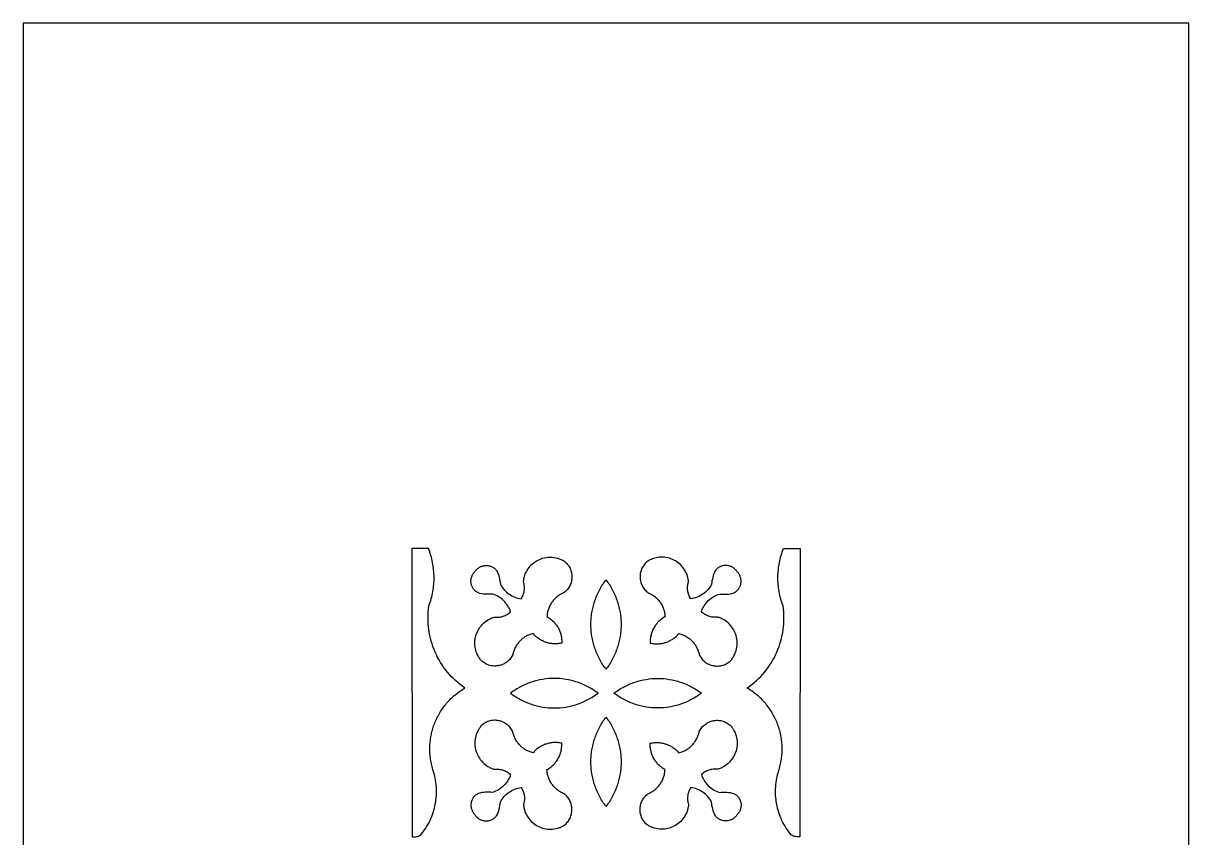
# Model space of a CAD drawing. Extents: x -149 to 151, y -466 to 434.
# Drawn here: x -149.5 to 150.5, y 224.9 to 434.4 of the extents above; entities that cross this region are included whole.
import ezdxf

# ---------------------------------------------------------------- set-up
doc = ezdxf.new("R2010")
doc.units = 0
doc.header["$MEASUREMENT"] = 0
doc.layers.add('LAYER_1', color=18, linetype='CONTINUOUS')

msp = doc.modelspace()

# ---------------------------------------------------------------- linework, layer by layer
at = {"layer": 'LAYER_1'}
for points in [[(-149.47, -465.6), (150.53, -465.6), (150.53, 434.4), (-149.47, 434.4)], [(-10.84, 274.93), (-11.1, 274.88), (-11.36, 274.83), (-11.61, 274.8), (-11.87, 274.77), (-12.13, 274.75), (-12.39, 274.74), (-12.64, 274.74), (-12.9, 274.75), (-13.15, 274.76), (-13.41, 274.79), (-13.66, 274.82), (-13.91, 274.86), (-14.16, 274.92), (-14.4, 274.98), (-14.65, 275.04), (-14.89, 275.12), (-15.13, 275.2), (-15.36, 275.29), (-15.6, 275.4), (-15.82, 275.5), (-16.05, 275.62), (-16.27, 275.74), (-16.49, 275.87), (-16.7, 276.01), (-16.91, 276.16), (-17.12, 276.32), (-17.32, 276.48), (-17.51, 276.65), (-17.7, 276.82), (-17.89, 277.01), (-18.06, 277.2), (-18.23, 277.4), (-18.48, 277.33), (-18.73, 277.25), (-18.97, 277.17), (-19.2, 277.08), (-19.44, 276.98), (-19.66, 276.87), (-19.89, 276.76), (-20.1, 276.63), (-20.32, 276.5), (-20.52, 276.37), (-20.73, 276.22), (-20.92, 276.07), (-21.12, 275.92), (-21.3, 275.75), (-21.48, 275.58), (-21.65, 275.41), (-21.82, 275.22), (-21.98, 275.04), (-22.14, 274.84), (-22.29, 274.64), (-22.43, 274.44), (-22.56, 274.23), (-22.69, 274.02), (-22.81, 273.8), (-22.92, 273.57), (-23.02, 273.34), (-23.12, 273.11), (-23.21, 272.88), (-23.29, 272.64), (-23.36, 272.39), (-23.42, 272.14), (-23.48, 271.89), (-23.62, 271.62), (-23.78, 271.35), (-23.96, 271.1), (-24.14, 270.87), (-24.34, 270.64), (-24.54, 270.43), (-24.76, 270.24), (-24.99, 270.06), (-25.22, 269.89), (-25.47, 269.74), (-25.72, 269.6), (-25.98, 269.47), (-26.24, 269.37), (-26.51, 269.27), (-26.78, 269.19), (-27.06, 269.13), (-27.34, 269.08), (-27.62, 269.05), (-27.9, 269.03), (-28.19, 269.03), (-28.48, 269.04), (-28.76, 269.07), (-29.04, 269.11), (-29.33, 269.18), (-29.61, 269.26), (-29.88, 269.35), (-30.16, 269.46), (-30.42, 269.59), (-30.69, 269.74), (-30.94, 269.9), (-31.19, 270.08), (-31.43, 270.28), (-31.59, 270.46), (-31.74, 270.64), (-31.89, 270.83), (-32.02, 271.02), (-32.15, 271.21), (-32.27, 271.41), (-32.49, 271.81), (-32.68, 272.21), (-32.85, 272.63), (-32.98, 273.04), (-33.08, 273.47), (-33.16, 273.89), (-33.21, 274.32), (-33.24, 274.75), (-33.23, 275.18), (-33.2, 275.61), (-33.15, 276.03), (-33.07, 276.45), (-32.96, 276.86), (-32.83, 277.27), (-32.67, 277.67), (-32.5, 278.05), (-32.29, 278.43), (-32.07, 278.8), (-31.82, 279.15), (-31.55, 279.48), (-31.25, 279.8), (-30.94, 280.1), (-30.6, 280.39), (-30.24, 280.65), (-29.87, 280.89), (-29.67, 281), (-29.47, 281.11), (-29.26, 281.21), (-29.05, 281.31), (-28.83, 281.39), (-28.61, 281.48), (-28.39, 281.55), (-28.16, 281.62), (-27.87, 281.59), (-27.59, 281.58), (-27.3, 281.58), (-27.02, 281.61), (-26.74, 281.64), (-26.46, 281.69), (-26.19, 281.76), (-25.92, 281.84), (-25.66, 281.94), (-25.4, 282.05), (-25.15, 282.18), (-24.91, 282.32), (-24.67, 282.47), (-24.44, 282.64), (-24.22, 282.82), (-24.01, 283.02), (-24.16, 283.42), (-24.34, 283.81), (-24.53, 284.19), (-24.75, 284.55), (-24.98, 284.9), (-25.24, 285.24), (-25.52, 285.55), (-25.81, 285.86), (-26.12, 286.14), (-26.44, 286.4), (-26.79, 286.65), (-27.14, 286.87), (-27.51, 287.08), (-27.9, 287.26), (-28.29, 287.42), (-28.7, 287.56), (-29.16, 287.51), (-29.62, 287.49), (-30.08, 287.49), (-30.54, 287.51), (-31, 287.56), (-31.46, 287.64), (-31.91, 287.73), (-32.36, 287.86), (-32.56, 287.97), (-32.76, 288.09), (-32.94, 288.21), (-33.11, 288.35), (-33.27, 288.5), (-33.41, 288.65), (-33.55, 288.81), (-33.67, 288.97), (-33.78, 289.14), (-33.87, 289.32), (-33.96, 289.5), (-34.03, 289.68), (-34.1, 289.87), (-34.15, 290.06), (-34.18, 290.25), (-34.21, 290.45), (-34.23, 290.64), (-34.23, 290.84), (-34.23, 291.04), (-34.21, 291.23), (-34.18, 291.43), (-34.14, 291.62), (-34.1, 291.81), (-34.04, 292), (-33.96, 292.19), (-33.88, 292.37), (-33.79, 292.55), (-33.69, 292.72), (-33.58, 292.89), (-33.46, 293.05), (-33.33, 293.2), (-33.19, 293.35), (-33.07, 293.51), (-32.94, 293.67), (-32.81, 293.82), (-32.67, 293.96), (-32.52, 294.1), (-32.36, 294.22), (-32.2, 294.33), (-32.03, 294.44), (-31.85, 294.53), (-31.68, 294.62), (-31.49, 294.69), (-31.31, 294.76), (-31.12, 294.81), (-30.93, 294.85), (-30.73, 294.89), (-30.54, 294.91), (-30.34, 294.92), (-30.14, 294.92), (-29.95, 294.9), (-29.75, 294.88), (-29.56, 294.84), (-29.36, 294.79), (-29.17, 294.73), (-28.98, 294.66), (-28.8, 294.57), (-28.62, 294.47), (-28.44, 294.36), (-28.27, 294.23), (-28.1, 294.09), (-27.94, 293.93), (-27.79, 293.76), (-27.64, 293.58), (-27.43, 293.17), (-27.25, 292.74), (-27.09, 292.31), (-26.96, 291.87), (-26.84, 291.42), (-26.76, 290.97), (-26.69, 290.51), (-26.65, 290.05), (-26.44, 289.68), (-26.2, 289.32), (-25.95, 288.98), (-25.68, 288.65), (-25.39, 288.34), (-25.08, 288.06), (-24.76, 287.79), (-24.42, 287.54), (-24.07, 287.31), (-23.71, 287.1), (-23.33, 286.91), (-22.94, 286.74), (-22.54, 286.6), (-22.13, 286.48), (-21.72, 286.39), (-21.29, 286.31), (-21.14, 286.56), (-21.01, 286.81), (-20.89, 287.07), (-20.78, 287.33), (-20.69, 287.59), (-20.61, 287.86), (-20.55, 288.14), (-20.51, 288.42), (-20.48, 288.69), (-20.46, 288.98), (-20.47, 289.26), (-20.48, 289.54), (-20.52, 289.82), (-20.57, 290.1), (-20.63, 290.37), (-20.71, 290.65), (-20.69, 290.89), (-20.66, 291.13), (-20.62, 291.36), (-20.58, 291.59), (-20.52, 291.81), (-20.47, 292.03), (-20.33, 292.47), (-20.16, 292.89), (-19.97, 293.29), (-19.76, 293.67), (-19.52, 294.04), (-19.26, 294.39), (-18.99, 294.72), (-18.69, 295.03), (-18.37, 295.32), (-18.04, 295.59), (-17.7, 295.84), (-17.34, 296.07), (-16.96, 296.27), (-16.58, 296.46), (-16.18, 296.62), (-15.78, 296.75), (-15.36, 296.86), (-14.94, 296.95), (-14.52, 297.01), (-14.09, 297.04), (-13.65, 297.04), (-13.22, 297.02), (-12.78, 296.97), (-12.35, 296.89), (-11.91, 296.78), (-11.69, 296.72), (-11.48, 296.64), (-11.26, 296.56), (-11.05, 296.47), (-10.84, 296.37), (-10.63, 296.27), (-10.42, 296.15), (-10.21, 296.03), (-9.97, 295.83), (-9.74, 295.62), (-9.53, 295.4), (-9.34, 295.17), (-9.16, 294.93), (-9, 294.69), (-8.85, 294.44), (-8.72, 294.18), (-8.61, 293.91), (-8.51, 293.64), (-8.43, 293.37), (-8.36, 293.09), (-8.31, 292.81), (-8.27, 292.53), (-8.25, 292.24), (-8.24, 291.96), (-8.25, 291.67), (-8.28, 291.39), (-8.32, 291.11), (-8.38, 290.83), (-8.45, 290.55), (-8.54, 290.28), (-8.64, 290.01), (-8.76, 289.75), (-8.89, 289.49), (-9.05, 289.24), (-9.21, 289), (-9.39, 288.76), (-9.59, 288.54), (-9.8, 288.32), (-10.03, 288.11), (-10.27, 287.92), (-10.51, 287.81), (-10.74, 287.71), (-10.97, 287.59), (-11.19, 287.46), (-11.4, 287.33), (-11.61, 287.19), (-11.81, 287.05), (-12.01, 286.89), (-12.21, 286.74), (-12.39, 286.57), (-12.57, 286.4), (-12.74, 286.22), (-12.91, 286.04), (-13.07, 285.85), (-13.23, 285.65), (-13.37, 285.46), (-13.51, 285.25), (-13.64, 285.04), (-13.77, 284.83), (-13.89, 284.61), (-14, 284.39), (-14.1, 284.16), (-14.2, 283.93), (-14.28, 283.7), (-14.36, 283.46), (-14.43, 283.22), (-14.49, 282.98), (-14.55, 282.73), (-14.59, 282.48), (-14.63, 282.23), (-14.65, 281.97), (-14.67, 281.72), (-14.45, 281.59), (-14.22, 281.45), (-14.01, 281.3), (-13.8, 281.15), (-13.6, 280.99), (-13.4, 280.83), (-13.21, 280.66), (-13.02, 280.48), (-12.85, 280.3), (-12.68, 280.11), (-12.51, 279.91), (-12.35, 279.71), (-12.2, 279.51), (-12.06, 279.3), (-11.93, 279.09), (-11.8, 278.87), (-11.68, 278.65), (-11.56, 278.42), (-11.46, 278.19), (-11.36, 277.95), (-11.27, 277.72), (-11.19, 277.48), (-11.12, 277.23), (-11.05, 276.99), (-11, 276.74), (-10.95, 276.49), (-10.91, 276.23), (-10.88, 275.98), (-10.86, 275.72), (-10.84, 275.46), (-10.84, 275.2)], [(11.91, 274.93), (12.17, 274.88), (12.42, 274.83), (12.68, 274.8), (12.94, 274.77), (13.2, 274.75), (13.45, 274.74), (13.71, 274.74), (13.96, 274.75), (14.22, 274.76), (14.47, 274.79), (14.72, 274.82), (14.97, 274.86), (15.22, 274.92), (15.47, 274.98), (15.71, 275.04), (15.95, 275.12), (16.19, 275.2), (16.43, 275.29), (16.66, 275.4), (16.89, 275.5), (17.12, 275.62), (17.34, 275.74), (17.56, 275.87), (17.77, 276.01), (17.98, 276.16), (18.18, 276.32), (18.38, 276.48), (18.58, 276.65), (18.77, 276.82), (18.95, 277.01), (19.13, 277.2), (19.3, 277.4), (19.55, 277.33), (19.79, 277.25), (20.03, 277.17), (20.27, 277.08), (20.5, 276.98), (20.73, 276.87), (20.95, 276.76), (21.17, 276.63), (21.38, 276.5), (21.59, 276.37), (21.79, 276.22), (21.99, 276.07), (22.18, 275.92), (22.37, 275.75), (22.55, 275.58), (22.72, 275.41), (22.89, 275.22), (23.05, 275.04), (23.2, 274.84), (23.35, 274.64), (23.49, 274.44), (23.63, 274.23), (23.75, 274.02), (23.87, 273.8), (23.99, 273.57), (24.09, 273.34), (24.19, 273.11), (24.27, 272.88), (24.35, 272.64), (24.43, 272.39), (24.49, 272.14), (24.54, 271.89), (24.69, 271.62), (24.85, 271.35), (25.02, 271.1), (25.21, 270.87), (25.4, 270.64), (25.61, 270.43), (25.83, 270.24), (26.05, 270.06), (26.29, 269.89), (26.53, 269.74), (26.78, 269.6), (27.04, 269.47), (27.31, 269.37), (27.57, 269.27), (27.85, 269.19), (28.12, 269.13), (28.4, 269.08), (28.69, 269.05), (28.97, 269.03), (29.26, 269.03), (29.54, 269.04), (29.83, 269.07), (30.11, 269.11), (30.39, 269.18), (30.67, 269.26), (30.95, 269.35), (31.22, 269.46), (31.49, 269.59), (31.75, 269.74), (32.01, 269.9), (32.26, 270.08), (32.5, 270.28), (32.66, 270.46), (32.81, 270.64), (32.95, 270.83), (33.09, 271.02), (33.22, 271.21), (33.34, 271.41), (33.56, 271.81), (33.75, 272.21), (33.91, 272.63), (34.05, 273.04), (34.15, 273.47), (34.23, 273.89), (34.28, 274.32), (34.3, 274.75), (34.3, 275.18), (34.27, 275.61), (34.21, 276.03), (34.13, 276.45), (34.03, 276.86), (33.9, 277.27), (33.74, 277.67), (33.56, 278.05), (33.36, 278.43), (33.13, 278.8), (32.88, 279.15), (32.61, 279.48), (32.32, 279.8), (32.01, 280.1), (31.67, 280.39), (31.31, 280.65), (30.93, 280.89), (30.74, 281), (30.53, 281.11), (30.33, 281.21), (30.12, 281.31), (29.9, 281.39), (29.68, 281.48), (29.45, 281.55), (29.22, 281.62), (28.94, 281.59), (28.65, 281.58), (28.37, 281.58), (28.09, 281.61), (27.81, 281.64), (27.53, 281.69), (27.26, 281.76), (26.99, 281.84), (26.73, 281.94), (26.47, 282.05), (26.22, 282.18), (25.97, 282.32), (25.74, 282.47), (25.51, 282.64), (25.29, 282.82), (25.08, 283.02), (25.23, 283.42), (25.4, 283.81), (25.6, 284.19), (25.81, 284.55), (26.05, 284.9), (26.31, 285.24), (26.58, 285.55), (26.87, 285.86), (27.18, 286.14), (27.51, 286.4), (27.85, 286.65), (28.21, 286.87), (28.58, 287.08), (28.97, 287.26), (29.36, 287.42), (29.77, 287.56), (30.23, 287.51), (30.69, 287.49), (31.15, 287.49), (31.61, 287.51), (32.07, 287.56), (32.52, 287.64), (32.98, 287.73), (33.42, 287.86), (33.63, 287.97), (33.83, 288.09), (34.01, 288.21), (34.18, 288.35), (34.34, 288.5), (34.48, 288.65), (34.61, 288.81), (34.74, 288.97), (34.84, 289.14), (34.94, 289.32), (35.03, 289.5), (35.1, 289.68), (35.16, 289.87), (35.21, 290.06), (35.25, 290.25), (35.28, 290.45), (35.3, 290.64), (35.3, 290.84), (35.29, 291.04), (35.28, 291.23), (35.25, 291.43), (35.21, 291.62), (35.16, 291.81), (35.1, 292), (35.03, 292.19), (34.95, 292.37), (34.86, 292.55), (34.76, 292.72), (34.65, 292.89), (34.53, 293.05), (34.4, 293.2), (34.25, 293.35), (34.14, 293.51), (34.01, 293.67), (33.88, 293.82), (33.73, 293.96), (33.58, 294.1), (33.43, 294.22), (33.26, 294.33), (33.1, 294.44), (32.92, 294.53), (32.74, 294.62), (32.56, 294.69), (32.37, 294.76), (32.19, 294.81), (31.99, 294.85), (31.8, 294.89), (31.6, 294.91), (31.41, 294.92), (31.21, 294.92), (31.01, 294.9), (30.82, 294.88), (30.62, 294.84), (30.43, 294.79), (30.24, 294.73), (30.05, 294.66), (29.87, 294.57), (29.68, 294.47), (29.51, 294.36), (29.33, 294.23), (29.17, 294.09), (29.01, 293.93), (28.85, 293.76), (28.7, 293.58), (28.5, 293.17), (28.32, 292.74), (28.16, 292.31), (28.02, 291.87), (27.91, 291.42), (27.82, 290.97), (27.76, 290.51), (27.72, 290.05), (27.5, 289.68), (27.27, 289.32), (27.02, 288.98), (26.75, 288.65), (26.46, 288.34), (26.15, 288.06), (25.83, 287.79), (25.49, 287.54), (25.14, 287.31), (24.77, 287.1), (24.4, 286.91), (24.01, 286.74), (23.61, 286.6), (23.2, 286.48), (22.78, 286.39), (22.36, 286.31), (22.21, 286.56), (22.07, 286.81), (21.95, 287.07), (21.85, 287.33), (21.75, 287.59), (21.68, 287.86), (21.62, 288.14), (21.57, 288.42), (21.54, 288.69), (21.53, 288.98), (21.53, 289.26), (21.55, 289.54), (21.58, 289.82), (21.63, 290.1), (21.7, 290.37), (21.78, 290.65), (21.76, 290.89), (21.73, 291.13), (21.69, 291.36), (21.64, 291.59), (21.59, 291.81), (21.53, 292.03), (21.39, 292.47), (21.23, 292.89), (21.04, 293.29), (20.82, 293.67), (20.59, 294.04), (20.33, 294.39), (20.05, 294.72), (19.76, 295.03), (19.44, 295.32), (19.11, 295.59), (18.76, 295.84), (18.4, 296.07), (18.03, 296.27), (17.65, 296.46), (17.25, 296.62), (16.84, 296.75), (16.43, 296.86), (16.01, 296.95), (15.59, 297.01), (15.15, 297.04), (14.72, 297.04), (14.29, 297.02), (13.85, 296.97), (13.41, 296.89), (12.98, 296.78), (12.76, 296.72), (12.54, 296.64), (12.33, 296.56), (12.12, 296.47), (11.9, 296.37), (11.69, 296.27), (11.48, 296.15), (11.27, 296.03), (11.03, 295.83), (10.81, 295.62), (10.6, 295.4), (10.41, 295.17), (10.23, 294.93), (10.07, 294.69), (9.92, 294.44), (9.79, 294.18), (9.68, 293.91), (9.58, 293.64), (9.49, 293.37), (9.43, 293.09), (9.37, 292.81), (9.34, 292.53), (9.31, 292.24), (9.31, 291.96), (9.32, 291.67), (9.35, 291.39), (9.39, 291.11), (9.44, 290.83), (9.52, 290.55), (9.6, 290.28), (9.71, 290.01), (9.83, 289.75), (9.96, 289.49), (10.11, 289.24), (10.28, 289), (10.46, 288.76), (10.66, 288.54), (10.87, 288.32), (11.1, 288.11), (11.34, 287.92), (11.58, 287.81), (11.81, 287.71), (12.03, 287.59), (12.25, 287.46), (12.47, 287.33), (12.68, 287.19), (12.88, 287.05), (13.08, 286.89), (13.27, 286.74), (13.46, 286.57), (13.64, 286.4), (13.81, 286.22), (13.98, 286.04), (14.14, 285.85), (14.29, 285.65), (14.44, 285.46), (14.58, 285.25), (14.71, 285.04), (14.84, 284.83), (14.95, 284.61), (15.06, 284.39), (15.17, 284.16), (15.26, 283.93), (15.35, 283.7), (15.43, 283.46), (15.5, 283.22), (15.56, 282.98), (15.61, 282.73), (15.66, 282.48), (15.69, 282.23), (15.72, 281.97), (15.74, 281.72), (15.51, 281.59), (15.29, 281.45), (15.08, 281.3), (14.87, 281.15), (14.66, 280.99), (14.47, 280.83), (14.27, 280.66), (14.09, 280.48), (13.91, 280.3), (13.74, 280.11), (13.58, 279.91), (13.42, 279.71), (13.27, 279.51), (13.13, 279.3), (12.99, 279.09), (12.86, 278.87), (12.74, 278.65), (12.63, 278.42), (12.53, 278.19), (12.43, 277.95), (12.34, 277.72), (12.26, 277.48), (12.18, 277.23), (12.12, 276.99), (12.06, 276.74), (12.01, 276.49), (11.97, 276.23), (11.94, 275.98), (11.92, 275.72), (11.91, 275.46), (11.91, 275.2)], [(0.53, 268.22), (0.29, 268.54), (0.06, 268.86), (-0.16, 269.19), (-0.38, 269.52), (-0.59, 269.86), (-0.79, 270.19), (-0.98, 270.53), (-1.17, 270.88), (-1.34, 271.22), (-1.51, 271.57), (-1.68, 271.92), (-1.83, 272.28), (-1.98, 272.63), (-2.12, 272.99), (-2.25, 273.35), (-2.38, 273.72), (-2.5, 274.08), (-2.61, 274.45), (-2.71, 274.82), (-2.8, 275.19), (-2.89, 275.56), (-2.97, 275.93), (-3.04, 276.31), (-3.11, 276.68), (-3.16, 277.06), (-3.21, 277.43), (-3.26, 277.81), (-3.29, 278.19), (-3.32, 278.57), (-3.34, 278.95), (-3.35, 279.33), (-3.35, 279.71), (-3.35, 280.09), (-3.34, 280.47), (-3.32, 280.85), (-3.29, 281.22), (-3.26, 281.6), (-3.21, 281.98), (-3.16, 282.36), (-3.11, 282.73), (-3.04, 283.11), (-2.97, 283.48), (-2.89, 283.85), (-2.8, 284.23), (-2.71, 284.6), (-2.61, 284.96), (-2.5, 285.33), (-2.38, 285.7), (-2.25, 286.06), (-2.12, 286.42), (-1.98, 286.78), (-1.83, 287.14), (-1.68, 287.49), (-1.51, 287.84), (-1.34, 288.19), (-1.17, 288.54), (-0.98, 288.88), (-0.79, 289.22), (-0.59, 289.56), (-0.38, 289.89), (-0.16, 290.22), (0.06, 290.55), (0.29, 290.87), (0.53, 291.19), (0.77, 290.87), (1, 290.55), (1.23, 290.22), (1.44, 289.89), (1.65, 289.56), (1.85, 289.22), (2.05, 288.88), (2.23, 288.54), (2.41, 288.19), (2.58, 287.84), (2.74, 287.49), (2.9, 287.14), (3.05, 286.78), (3.19, 286.42), (3.32, 286.06), (3.45, 285.7), (3.56, 285.33), (3.67, 284.96), (3.78, 284.6), (3.87, 284.23), (3.96, 283.85), (4.04, 283.48), (4.11, 283.11), (4.17, 282.73), (4.23, 282.36), (4.28, 281.98), (4.32, 281.6), (4.36, 281.22), (4.38, 280.85), (4.4, 280.47), (4.41, 280.09), (4.42, 279.71), (4.41, 279.33), (4.4, 278.95), (4.38, 278.57), (4.36, 278.19), (4.32, 277.81), (4.28, 277.43), (4.23, 277.06), (4.17, 276.68), (4.11, 276.31), (4.04, 275.93), (3.96, 275.56), (3.87, 275.19), (3.78, 274.82), (3.67, 274.45), (3.56, 274.08), (3.45, 273.72), (3.32, 273.35), (3.19, 272.99), (3.05, 272.63), (2.9, 272.28), (2.74, 271.92), (2.58, 271.57), (2.41, 271.22), (2.23, 270.88), (2.05, 270.53), (1.85, 270.19), (1.65, 269.86), (1.44, 269.52), (1.23, 269.19), (1, 268.86), (0.77, 268.54)], [(-1.52, 262.04), (-1.83, 262.27), (-2.15, 262.5), (-2.47, 262.72), (-2.8, 262.93), (-3.12, 263.13), (-3.45, 263.33), (-3.79, 263.52), (-4.12, 263.7), (-4.46, 263.88), (-4.81, 264.04), (-5.15, 264.2), (-5.5, 264.35), (-5.85, 264.5), (-6.2, 264.63), (-6.55, 264.76), (-6.91, 264.89), (-7.27, 265), (-7.63, 265.11), (-7.99, 265.21), (-8.35, 265.3), (-8.72, 265.39), (-9.08, 265.46), (-9.82, 265.6), (-10.55, 265.7), (-11.29, 265.78), (-12.04, 265.82), (-12.78, 265.84), (-13.52, 265.82), (-14.27, 265.78), (-15.01, 265.7), (-15.75, 265.6), (-16.48, 265.47), (-16.84, 265.39), (-17.21, 265.3), (-17.57, 265.21), (-17.93, 265.11), (-18.29, 265), (-18.65, 264.89), (-19.01, 264.77), (-19.36, 264.64), (-19.71, 264.5), (-20.06, 264.35), (-20.41, 264.2), (-20.75, 264.04), (-21.1, 263.88), (-21.44, 263.7), (-21.77, 263.52), (-22.11, 263.33), (-22.44, 263.13), (-22.77, 262.93), (-23.09, 262.72), (-23.41, 262.5), (-23.73, 262.27), (-24.04, 262.04), (-23.73, 261.81), (-23.41, 261.58), (-23.09, 261.36), (-22.77, 261.15), (-22.44, 260.95), (-22.11, 260.75), (-21.77, 260.56), (-21.44, 260.38), (-21.1, 260.21), (-20.75, 260.04), (-20.41, 259.88), (-20.06, 259.73), (-19.71, 259.58), (-19.36, 259.45), (-19.01, 259.32), (-18.65, 259.2), (-18.29, 259.08), (-17.93, 258.97), (-17.57, 258.87), (-17.21, 258.78), (-16.84, 258.69), (-16.48, 258.62), (-15.75, 258.48), (-15.01, 258.38), (-14.27, 258.31), (-13.52, 258.26), (-12.78, 258.25), (-12.04, 258.26), (-11.29, 258.31), (-10.55, 258.38), (-9.82, 258.48), (-9.08, 258.62), (-8.72, 258.7), (-8.35, 258.78), (-7.99, 258.87), (-7.63, 258.97), (-7.27, 259.08), (-6.91, 259.2), (-6.55, 259.32), (-6.2, 259.45), (-5.85, 259.58), (-5.5, 259.73), (-5.15, 259.88), (-4.81, 260.04), (-4.46, 260.21), (-4.12, 260.38), (-3.79, 260.56), (-3.45, 260.75), (-3.12, 260.95), (-2.8, 261.15), (-2.47, 261.36), (-2.15, 261.58), (-1.83, 261.81)], [(2.59, 262.04), (2.9, 262.27), (3.22, 262.5), (3.54, 262.72), (3.86, 262.93), (4.19, 263.13), (4.52, 263.33), (4.85, 263.52), (5.19, 263.7), (5.53, 263.88), (5.87, 264.04), (6.22, 264.2), (6.57, 264.35), (6.92, 264.5), (7.27, 264.63), (7.62, 264.76), (7.98, 264.89), (8.34, 265), (8.69, 265.11), (9.06, 265.21), (9.42, 265.3), (9.78, 265.39), (10.15, 265.46), (10.88, 265.6), (11.62, 265.7), (12.36, 265.78), (13.1, 265.82), (13.85, 265.84), (14.59, 265.82), (15.33, 265.78), (16.07, 265.7), (16.81, 265.6), (17.55, 265.47), (17.91, 265.39), (18.28, 265.3), (18.64, 265.21), (19, 265.11), (19.36, 265), (19.72, 264.89), (20.07, 264.77), (20.43, 264.64), (20.78, 264.5), (21.13, 264.35), (21.48, 264.2), (21.82, 264.04), (22.16, 263.88), (22.5, 263.7), (22.84, 263.52), (23.17, 263.33), (23.5, 263.13), (23.83, 262.93), (24.16, 262.72), (24.48, 262.5), (24.8, 262.27), (25.11, 262.04), (24.8, 261.81), (24.48, 261.58), (24.16, 261.36), (23.83, 261.15), (23.5, 260.95), (23.17, 260.75), (22.84, 260.56), (22.5, 260.38), (22.16, 260.21), (21.82, 260.04), (21.48, 259.88), (21.13, 259.73), (20.78, 259.58), (20.43, 259.45), (20.07, 259.32), (19.72, 259.2), (19.36, 259.08), (19, 258.97), (18.64, 258.87), (18.28, 258.78), (17.91, 258.69), (17.55, 258.62), (16.81, 258.48), (16.07, 258.38), (15.33, 258.31), (14.59, 258.26), (13.85, 258.25), (13.1, 258.26), (12.36, 258.31), (11.62, 258.38), (10.88, 258.48), (10.15, 258.62), (9.78, 258.7), (9.42, 258.78), (9.06, 258.87), (8.69, 258.97), (8.34, 259.08), (7.98, 259.2), (7.62, 259.32), (7.27, 259.45), (6.92, 259.58), (6.57, 259.73), (6.22, 259.88), (5.87, 260.04), (5.53, 260.21), (5.19, 260.38), (4.85, 260.56), (4.52, 260.75), (4.19, 260.95), (3.86, 261.15), (3.54, 261.36), (3.22, 261.58), (2.9, 261.81)], [(-10.84, 249.15), (-11.1, 249.2), (-11.36, 249.25), (-11.61, 249.29), (-11.87, 249.31), (-12.13, 249.33), (-12.39, 249.34), (-12.64, 249.34), (-12.9, 249.34), (-13.15, 249.32), (-13.41, 249.29), (-13.66, 249.26), (-13.91, 249.22), (-14.16, 249.17), (-14.4, 249.11), (-14.65, 249.04), (-14.89, 248.96), (-15.13, 248.88), (-15.36, 248.79), (-15.6, 248.69), (-15.82, 248.58), (-16.05, 248.46), (-16.27, 248.34), (-16.49, 248.21), (-16.7, 248.07), (-16.91, 247.92), (-17.12, 247.77), (-17.32, 247.61), (-17.51, 247.44), (-17.7, 247.26), (-17.89, 247.08), (-18.06, 246.88), (-18.23, 246.69), (-18.48, 246.75), (-18.73, 246.83), (-18.97, 246.91), (-19.2, 247), (-19.44, 247.1), (-19.66, 247.21), (-19.89, 247.33), (-20.1, 247.45), (-20.32, 247.58), (-20.52, 247.72), (-20.73, 247.86), (-20.92, 248.01), (-21.12, 248.17), (-21.3, 248.33), (-21.48, 248.5), (-21.65, 248.68), (-21.82, 248.86), (-21.98, 249.05), (-22.14, 249.24), (-22.29, 249.44), (-22.43, 249.64), (-22.56, 249.85), (-22.69, 250.07), (-22.81, 250.29), (-22.92, 250.51), (-23.02, 250.74), (-23.12, 250.97), (-23.21, 251.21), (-23.29, 251.45), (-23.36, 251.69), (-23.42, 251.94), (-23.48, 252.19), (-23.62, 252.47), (-23.78, 252.73), (-23.96, 252.98), (-24.14, 253.22), (-24.34, 253.44), (-24.54, 253.65), (-24.76, 253.84), (-24.99, 254.02), (-25.22, 254.19), (-25.47, 254.35), (-25.72, 254.48), (-25.98, 254.61), (-26.24, 254.72), (-26.51, 254.81), (-26.78, 254.89), (-27.06, 254.95), (-27.34, 255), (-27.62, 255.04), (-27.9, 255.06), (-28.19, 255.06), (-28.48, 255.04), (-28.76, 255.01), (-29.04, 254.97), (-29.33, 254.91), (-29.61, 254.83), (-29.88, 254.73), (-30.16, 254.62), (-30.42, 254.49), (-30.69, 254.35), (-30.94, 254.18), (-31.19, 254), (-31.43, 253.8), (-31.59, 253.62), (-31.74, 253.44), (-31.89, 253.25), (-32.02, 253.06), (-32.15, 252.87), (-32.27, 252.67), (-32.49, 252.28), (-32.68, 251.87), (-32.85, 251.46), (-32.98, 251.04), (-33.08, 250.61), (-33.16, 250.19), (-33.21, 249.76), (-33.24, 249.33), (-33.23, 248.9), (-33.2, 248.47), (-33.15, 248.05), (-33.07, 247.63), (-32.96, 247.22), (-32.83, 246.81), (-32.67, 246.42), (-32.5, 246.03), (-32.29, 245.65), (-32.07, 245.29), (-31.82, 244.94), (-31.55, 244.6), (-31.25, 244.28), (-30.94, 243.98), (-30.6, 243.7), (-30.24, 243.43), (-29.87, 243.19), (-29.67, 243.08), (-29.47, 242.97), (-29.26, 242.87), (-29.05, 242.78), (-28.83, 242.69), (-28.61, 242.61), (-28.39, 242.53), (-28.16, 242.46), (-27.87, 242.49), (-27.59, 242.5), (-27.3, 242.5), (-27.02, 242.48), (-26.74, 242.44), (-26.46, 242.39), (-26.19, 242.32), (-25.92, 242.24), (-25.66, 242.14), (-25.4, 242.03), (-25.15, 241.9), (-24.91, 241.76), (-24.67, 241.61), (-24.44, 241.44), (-24.22, 241.26), (-24.01, 241.07), (-24.16, 240.66), (-24.34, 240.27), (-24.53, 239.89), (-24.75, 239.53), (-24.98, 239.18), (-25.24, 238.85), (-25.52, 238.53), (-25.81, 238.23), (-26.12, 237.94), (-26.44, 237.68), (-26.79, 237.43), (-27.14, 237.21), (-27.51, 237), (-27.9, 236.82), (-28.29, 236.66), (-28.7, 236.52), (-29.16, 236.57), (-29.62, 236.59), (-30.08, 236.59), (-30.54, 236.57), (-31, 236.52), (-31.46, 236.45), (-31.91, 236.35), (-32.36, 236.23), (-32.56, 236.12), (-32.76, 236), (-32.94, 235.87), (-33.11, 235.73), (-33.27, 235.59), (-33.41, 235.43), (-33.55, 235.28), (-33.67, 235.11), (-33.78, 234.94), (-33.87, 234.76), (-33.96, 234.58), (-34.03, 234.4), (-34.1, 234.21), (-34.15, 234.02), (-34.18, 233.83), (-34.21, 233.63), (-34.23, 233.44), (-34.23, 233.24), (-34.23, 233.05), (-34.21, 232.85), (-34.18, 232.65), (-34.14, 232.46), (-34.1, 232.27), (-34.04, 232.08), (-33.96, 231.9), (-33.88, 231.71), (-33.79, 231.54), (-33.69, 231.36), (-33.58, 231.2), (-33.46, 231.04), (-33.33, 230.88), (-33.19, 230.74), (-33.07, 230.57), (-32.94, 230.41), (-32.81, 230.26), (-32.67, 230.12), (-32.52, 229.99), (-32.36, 229.86), (-32.2, 229.75), (-32.03, 229.65), (-31.85, 229.55), (-31.68, 229.47), (-31.49, 229.39), (-31.31, 229.33), (-31.12, 229.27), (-30.93, 229.23), (-30.73, 229.2), (-30.54, 229.18), (-30.34, 229.17), (-30.14, 229.17), (-29.95, 229.18), (-29.75, 229.2), (-29.56, 229.24), (-29.36, 229.29), (-29.17, 229.35), (-28.98, 229.43), (-28.8, 229.51), (-28.62, 229.61), (-28.44, 229.73), (-28.27, 229.85), (-28.1, 230), (-27.94, 230.15), (-27.79, 230.32), (-27.64, 230.5), (-27.43, 230.92), (-27.25, 231.34), (-27.09, 231.77), (-26.96, 232.21), (-26.84, 232.66), (-26.76, 233.11), (-26.69, 233.57), (-26.65, 234.03), (-26.44, 234.41), (-26.2, 234.76), (-25.95, 235.11), (-25.68, 235.43), (-25.39, 235.74), (-25.08, 236.03), (-24.76, 236.3), (-24.42, 236.55), (-24.07, 236.78), (-23.71, 236.99), (-23.33, 237.17), (-22.94, 237.34), (-22.54, 237.48), (-22.13, 237.6), (-21.72, 237.7), (-21.29, 237.77), (-21.14, 237.52), (-21.01, 237.27), (-20.89, 237.02), (-20.78, 236.76), (-20.69, 236.49), (-20.61, 236.22), (-20.55, 235.94), (-20.51, 235.67), (-20.48, 235.39), (-20.46, 235.11), (-20.47, 234.83), (-20.48, 234.55), (-20.52, 234.26), (-20.57, 233.99), (-20.63, 233.71), (-20.71, 233.43), (-20.69, 233.19), (-20.66, 232.96), (-20.62, 232.72), (-20.58, 232.5), (-20.52, 232.27), (-20.47, 232.05), (-20.33, 231.61), (-20.16, 231.2), (-19.97, 230.8), (-19.76, 230.41), (-19.52, 230.05), (-19.26, 229.7), (-18.99, 229.37), (-18.69, 229.05), (-18.37, 228.76), (-18.04, 228.49), (-17.7, 228.24), (-17.34, 228.01), (-16.96, 227.81), (-16.58, 227.63), (-16.18, 227.47), (-15.78, 227.33), (-15.36, 227.22), (-14.94, 227.14), (-14.52, 227.08), (-14.09, 227.04), (-13.65, 227.04), (-13.22, 227.06), (-12.78, 227.11), (-12.35, 227.19), (-11.91, 227.3), (-11.69, 227.37), (-11.48, 227.44), (-11.26, 227.52), (-11.05, 227.61), (-10.84, 227.71), (-10.63, 227.81), (-10.42, 227.93), (-10.21, 228.05), (-9.97, 228.25), (-9.74, 228.46), (-9.53, 228.68), (-9.34, 228.91), (-9.16, 229.15), (-9, 229.39), (-8.85, 229.65), (-8.72, 229.91), (-8.61, 230.17), (-8.51, 230.44), (-8.43, 230.72), (-8.36, 230.99), (-8.31, 231.27), (-8.27, 231.56), (-8.25, 231.84), (-8.24, 232.12), (-8.25, 232.41), (-8.28, 232.69), (-8.32, 232.97), (-8.38, 233.25), (-8.45, 233.53), (-8.54, 233.8), (-8.64, 234.07), (-8.76, 234.33), (-8.89, 234.59), (-9.05, 234.84), (-9.21, 235.09), (-9.39, 235.32), (-9.59, 235.55), (-9.8, 235.76), (-10.03, 235.97), (-10.27, 236.17), (-10.51, 236.27), (-10.74, 236.38), (-10.97, 236.49), (-11.19, 236.62), (-11.4, 236.75), (-11.61, 236.89), (-11.81, 237.04), (-12.01, 237.19), (-12.21, 237.35), (-12.39, 237.51), (-12.57, 237.68), (-12.74, 237.86), (-12.91, 238.04), (-13.07, 238.23), (-13.23, 238.43), (-13.37, 238.63), (-13.51, 238.83), (-13.64, 239.04), (-13.77, 239.25), (-13.89, 239.47), (-14, 239.69), (-14.1, 239.92), (-14.2, 240.15), (-14.28, 240.39), (-14.36, 240.62), (-14.43, 240.86), (-14.49, 241.11), (-14.55, 241.35), (-14.59, 241.6), (-14.63, 241.85), (-14.65, 242.11), (-14.67, 242.36), (-14.45, 242.5), (-14.22, 242.63), (-14.01, 242.78), (-13.8, 242.93), (-13.6, 243.09), (-13.4, 243.25), (-13.21, 243.43), (-13.02, 243.6), (-12.85, 243.79), (-12.68, 243.97), (-12.51, 244.17), (-12.35, 244.37), (-12.2, 244.57), (-12.06, 244.78), (-11.93, 245), (-11.8, 245.21), (-11.68, 245.44), (-11.56, 245.66), (-11.46, 245.89), (-11.36, 246.13), (-11.27, 246.37), (-11.19, 246.61), (-11.12, 246.85), (-11.05, 247.1), (-11, 247.35), (-10.95, 247.6), (-10.91, 247.85), (-10.88, 248.11), (-10.86, 248.37), (-10.84, 248.62), (-10.84, 248.89)], [(0.53, 232.89), (0.29, 233.21), (0.06, 233.53), (-0.16, 233.86), (-0.38, 234.19), (-0.59, 234.52), (-0.79, 234.86), (-0.98, 235.2), (-1.17, 235.55), (-1.34, 235.89), (-1.51, 236.24), (-1.68, 236.59), (-1.83, 236.95), (-1.98, 237.3), (-2.12, 237.66), (-2.25, 238.02), (-2.38, 238.39), (-2.5, 238.75), (-2.61, 239.12), (-2.71, 239.49), (-2.8, 239.86), (-2.89, 240.23), (-2.97, 240.6), (-3.04, 240.97), (-3.11, 241.35), (-3.16, 241.73), (-3.21, 242.1), (-3.26, 242.48), (-3.29, 242.86), (-3.32, 243.24), (-3.34, 243.62), (-3.35, 244), (-3.35, 244.38), (-3.35, 244.75), (-3.34, 245.13), (-3.32, 245.51), (-3.29, 245.89), (-3.26, 246.27), (-3.21, 246.65), (-3.16, 247.02), (-3.11, 247.4), (-3.04, 247.78), (-2.97, 248.15), (-2.89, 248.52), (-2.8, 248.89), (-2.71, 249.26), (-2.61, 249.63), (-2.5, 250), (-2.38, 250.36), (-2.25, 250.73), (-2.12, 251.09), (-1.98, 251.45), (-1.83, 251.8), (-1.68, 252.16), (-1.51, 252.51), (-1.34, 252.86), (-1.17, 253.21), (-0.98, 253.55), (-0.79, 253.89), (-0.59, 254.23), (-0.38, 254.56), (-0.16, 254.89), (0.06, 255.22), (0.29, 255.54), (0.53, 255.86), (0.77, 255.54), (1, 255.22), (1.23, 254.89), (1.44, 254.56), (1.65, 254.23), (1.85, 253.89), (2.05, 253.55), (2.23, 253.21), (2.41, 252.86), (2.58, 252.51), (2.74, 252.16), (2.9, 251.8), (3.05, 251.45), (3.19, 251.09), (3.32, 250.73), (3.45, 250.36), (3.56, 250), (3.67, 249.63), (3.78, 249.26), (3.87, 248.89), (3.96, 248.52), (4.04, 248.15), (4.11, 247.78), (4.17, 247.4), (4.23, 247.02), (4.28, 246.65), (4.32, 246.27), (4.36, 245.89), (4.38, 245.51), (4.4, 245.13), (4.41, 244.75), (4.42, 244.38), (4.41, 244), (4.4, 243.62), (4.38, 243.24), (4.36, 242.86), (4.32, 242.48), (4.28, 242.1), (4.23, 241.73), (4.17, 241.35), (4.11, 240.97), (4.04, 240.6), (3.96, 240.23), (3.87, 239.86), (3.78, 239.49), (3.67, 239.12), (3.56, 238.75), (3.45, 238.39), (3.32, 238.02), (3.19, 237.66), (3.05, 237.3), (2.9, 236.95), (2.74, 236.59), (2.58, 236.24), (2.41, 235.89), (2.23, 235.55), (2.05, 235.2), (1.85, 234.86), (1.65, 234.52), (1.44, 234.19), (1.23, 233.86), (1, 233.53), (0.77, 233.21)], [(11.91, 249.15), (12.17, 249.2), (12.42, 249.25), (12.68, 249.29), (12.94, 249.31), (13.2, 249.33), (13.45, 249.34), (13.71, 249.34), (13.96, 249.34), (14.22, 249.32), (14.47, 249.29), (14.72, 249.26), (14.97, 249.22), (15.22, 249.17), (15.47, 249.11), (15.71, 249.04), (15.95, 248.96), (16.19, 248.88), (16.43, 248.79), (16.66, 248.69), (16.89, 248.58), (17.12, 248.46), (17.34, 248.34), (17.56, 248.21), (17.77, 248.07), (17.98, 247.92), (18.18, 247.77), (18.38, 247.61), (18.58, 247.44), (18.77, 247.26), (18.95, 247.08), (19.13, 246.88), (19.3, 246.69), (19.55, 246.75), (19.79, 246.83), (20.03, 246.91), (20.27, 247), (20.5, 247.1), (20.73, 247.21), (20.95, 247.33), (21.17, 247.45), (21.38, 247.58), (21.59, 247.72), (21.79, 247.86), (21.99, 248.01), (22.18, 248.17), (22.37, 248.33), (22.55, 248.5), (22.72, 248.68), (22.89, 248.86), (23.05, 249.05), (23.2, 249.24), (23.35, 249.44), (23.49, 249.64), (23.63, 249.85), (23.75, 250.07), (23.87, 250.29), (23.99, 250.51), (24.09, 250.74), (24.19, 250.97), (24.27, 251.21), (24.35, 251.45), (24.43, 251.69), (24.49, 251.94), (24.54, 252.19), (24.69, 252.47), (24.85, 252.73), (25.02, 252.98), (25.21, 253.22), (25.4, 253.44), (25.61, 253.65), (25.83, 253.84), (26.05, 254.02), (26.29, 254.19), (26.53, 254.35), (26.78, 254.48), (27.04, 254.61), (27.31, 254.72), (27.57, 254.81), (27.85, 254.89), (28.12, 254.95), (28.4, 255), (28.69, 255.04), (28.97, 255.06), (29.26, 255.06), (29.54, 255.04), (29.83, 255.01), (30.11, 254.97), (30.39, 254.91), (30.67, 254.83), (30.95, 254.73), (31.22, 254.62), (31.49, 254.49), (31.75, 254.35), (32.01, 254.18), (32.26, 254), (32.5, 253.8), (32.66, 253.62), (32.81, 253.44), (32.95, 253.25), (33.09, 253.06), (33.22, 252.87), (33.34, 252.67), (33.56, 252.28), (33.75, 251.87), (33.91, 251.46), (34.05, 251.04), (34.15, 250.61), (34.23, 250.19), (34.28, 249.76), (34.3, 249.33), (34.3, 248.9), (34.27, 248.47), (34.21, 248.05), (34.13, 247.63), (34.03, 247.22), (33.9, 246.81), (33.74, 246.42), (33.56, 246.03), (33.36, 245.65), (33.13, 245.29), (32.88, 244.94), (32.61, 244.6), (32.32, 244.28), (32.01, 243.98), (31.67, 243.7), (31.31, 243.43), (30.93, 243.19), (30.74, 243.08), (30.53, 242.97), (30.33, 242.87), (30.12, 242.78), (29.9, 242.69), (29.68, 242.61), (29.45, 242.53), (29.22, 242.46), (28.94, 242.49), (28.65, 242.5), (28.37, 242.5), (28.09, 242.48), (27.81, 242.44), (27.53, 242.39), (27.26, 242.32), (26.99, 242.24), (26.73, 242.14), (26.47, 242.03), (26.22, 241.9), (25.97, 241.76), (25.74, 241.61), (25.51, 241.44), (25.29, 241.26), (25.08, 241.07), (25.23, 240.66), (25.4, 240.27), (25.6, 239.89), (25.81, 239.53), (26.05, 239.18), (26.31, 238.85), (26.58, 238.53), (26.87, 238.23), (27.18, 237.94), (27.51, 237.68), (27.85, 237.43), (28.21, 237.21), (28.58, 237), (28.97, 236.82), (29.36, 236.66), (29.77, 236.52), (30.23, 236.57), (30.69, 236.59), (31.15, 236.59), (31.61, 236.57), (32.07, 236.52), (32.52, 236.45), (32.98, 236.35), (33.42, 236.23), (33.63, 236.12), (33.83, 236), (34.01, 235.87), (34.18, 235.73), (34.34, 235.59), (34.48, 235.43), (34.61, 235.28), (34.74, 235.11), (34.84, 234.94), (34.94, 234.76), (35.03, 234.58), (35.1, 234.4), (35.16, 234.21), (35.21, 234.02), (35.25, 233.83), (35.28, 233.63), (35.3, 233.44), (35.3, 233.24), (35.29, 233.05), (35.28, 232.85), (35.25, 232.65), (35.21, 232.46), (35.16, 232.27), (35.1, 232.08), (35.03, 231.9), (34.95, 231.71), (34.86, 231.54), (34.76, 231.36), (34.65, 231.2), (34.53, 231.04), (34.4, 230.88), (34.25, 230.74), (34.14, 230.57), (34.01, 230.41), (33.88, 230.26), (33.73, 230.12), (33.58, 229.99), (33.43, 229.86), (33.26, 229.75), (33.1, 229.65), (32.92, 229.55), (32.74, 229.47), (32.56, 229.39), (32.37, 229.33), (32.19, 229.27), (31.99, 229.23), (31.8, 229.2), (31.6, 229.18), (31.41, 229.17), (31.21, 229.17), (31.01, 229.18), (30.82, 229.2), (30.62, 229.24), (30.43, 229.29), (30.24, 229.35), (30.05, 229.43), (29.87, 229.51), (29.68, 229.61), (29.51, 229.73), (29.33, 229.85), (29.17, 230), (29.01, 230.15), (28.85, 230.32), (28.7, 230.5), (28.5, 230.92), (28.32, 231.34), (28.16, 231.77), (28.02, 232.21), (27.91, 232.66), (27.82, 233.11), (27.76, 233.57), (27.72, 234.03), (27.5, 234.41), (27.27, 234.76), (27.02, 235.11), (26.75, 235.43), (26.46, 235.74), (26.15, 236.03), (25.83, 236.3), (25.49, 236.55), (25.14, 236.78), (24.77, 236.99), (24.4, 237.17), (24.01, 237.34), (23.61, 237.48), (23.2, 237.6), (22.78, 237.7), (22.36, 237.77), (22.21, 237.52), (22.07, 237.27), (21.95, 237.02), (21.85, 236.76), (21.75, 236.49), (21.68, 236.22), (21.62, 235.94), (21.57, 235.67), (21.54, 235.39), (21.53, 235.11), (21.53, 234.83), (21.55, 234.55), (21.58, 234.26), (21.63, 233.99), (21.7, 233.71), (21.78, 233.43), (21.76, 233.19), (21.73, 232.96), (21.69, 232.72), (21.64, 232.5), (21.59, 232.27), (21.53, 232.05), (21.39, 231.61), (21.23, 231.2), (21.04, 230.8), (20.82, 230.41), (20.59, 230.05), (20.33, 229.7), (20.05, 229.37), (19.76, 229.05), (19.44, 228.76), (19.11, 228.49), (18.76, 228.24), (18.4, 228.01), (18.03, 227.81), (17.65, 227.63), (17.25, 227.47), (16.84, 227.33), (16.43, 227.22), (16.01, 227.14), (15.59, 227.08), (15.15, 227.04), (14.72, 227.04), (14.29, 227.06), (13.85, 227.11), (13.41, 227.19), (12.98, 227.3), (12.76, 227.37), (12.54, 227.44), (12.33, 227.52), (12.12, 227.61), (11.9, 227.71), (11.69, 227.81), (11.48, 227.93), (11.27, 228.05), (11.03, 228.25), (10.81, 228.46), (10.6, 228.68), (10.41, 228.91), (10.23, 229.15), (10.07, 229.39), (9.92, 229.65), (9.79, 229.91), (9.68, 230.17), (9.58, 230.44), (9.49, 230.72), (9.43, 230.99), (9.37, 231.27), (9.34, 231.56), (9.31, 231.84), (9.31, 232.12), (9.32, 232.41), (9.35, 232.69), (9.39, 232.97), (9.44, 233.25), (9.52, 233.53), (9.6, 233.8), (9.71, 234.07), (9.83, 234.33), (9.96, 234.59), (10.11, 234.84), (10.28, 235.09), (10.46, 235.32), (10.66, 235.55), (10.87, 235.76), (11.1, 235.97), (11.34, 236.17), (11.58, 236.27), (11.81, 236.38), (12.03, 236.49), (12.25, 236.62), (12.47, 236.75), (12.68, 236.89), (12.88, 237.04), (13.08, 237.19), (13.27, 237.35), (13.46, 237.51), (13.64, 237.68), (13.81, 237.86), (13.98, 238.04), (14.14, 238.23), (14.29, 238.43), (14.44, 238.63), (14.58, 238.83), (14.71, 239.04), (14.84, 239.25), (14.95, 239.47), (15.06, 239.69), (15.17, 239.92), (15.26, 240.15), (15.35, 240.39), (15.43, 240.62), (15.5, 240.86), (15.56, 241.11), (15.61, 241.35), (15.66, 241.6), (15.69, 241.85), (15.72, 242.11), (15.74, 242.36), (15.51, 242.5), (15.29, 242.63), (15.08, 242.78), (14.87, 242.93), (14.66, 243.09), (14.47, 243.25), (14.27, 243.43), (14.09, 243.6), (13.91, 243.79), (13.74, 243.97), (13.58, 244.17), (13.42, 244.37), (13.27, 244.57), (13.13, 244.78), (12.99, 245), (12.86, 245.21), (12.74, 245.44), (12.63, 245.66), (12.53, 245.89), (12.43, 246.13), (12.34, 246.37), (12.26, 246.61), (12.18, 246.85), (12.12, 247.1), (12.06, 247.35), (12.01, 247.6), (11.97, 247.85), (11.94, 248.11), (11.92, 248.37), (11.91, 248.62), (11.91, 248.89)]]:
    msp.add_lwpolyline(points, close=True, dxfattribs=at)
for points in [[(-49.47, 299.28), (-49.39, 225.05), (-49.11, 225.04), (-48.83, 225.05), (-48.55, 225.08), (-48.27, 225.13), (-48, 225.19), (-47.73, 225.28), (-47.46, 225.38), (-47.2, 225.5), (-46.84, 225.95), (-46.5, 226.4), (-46.17, 226.86), (-45.86, 227.33), (-45.56, 227.81), (-45.28, 228.3), (-45.02, 228.8), (-44.77, 229.3), (-44.54, 229.81), (-44.33, 230.33), (-44.13, 230.85), (-43.95, 231.37), (-43.79, 231.9), (-43.64, 232.44), (-43.52, 232.98), (-43.41, 233.52), (-43.31, 234.07), (-43.23, 234.62), (-43.18, 235.17), (-43.13, 235.73), (-43.11, 236.28), (-43.1, 236.84), (-43.11, 237.4), (-43.14, 237.96), (-43.19, 238.51), (-43.26, 239.07), (-43.34, 239.63), (-43.44, 240.18), (-43.56, 240.73), (-43.7, 241.29), (-43.85, 241.83), (-44.03, 242.38), (-44.14, 242.76), (-44.24, 243.14), (-44.34, 243.52), (-44.42, 243.9), (-44.5, 244.28), (-44.57, 244.66), (-44.63, 245.04), (-44.68, 245.42), (-44.73, 245.8), (-44.76, 246.19), (-44.79, 246.57), (-44.81, 246.95), (-44.82, 247.33), (-44.83, 247.71), (-44.82, 248.09), (-44.81, 248.47), (-44.79, 248.84), (-44.76, 249.22), (-44.72, 249.59), (-44.68, 249.97), (-44.63, 250.34), (-44.57, 250.71), (-44.5, 251.08), (-44.43, 251.45), (-44.35, 251.81), (-44.26, 252.18), (-44.16, 252.54), (-44.06, 252.9), (-43.95, 253.26), (-43.83, 253.61), (-43.7, 253.96), (-43.57, 254.31), (-43.43, 254.66), (-43.28, 255), (-43.13, 255.34), (-42.96, 255.68), (-42.8, 256.01), (-42.62, 256.34), (-42.44, 256.67), (-42.25, 256.99), (-42.05, 257.31), (-41.85, 257.63), (-41.64, 257.94), (-41.42, 258.25), (-41.2, 258.55), (-40.97, 258.85), (-40.74, 259.15), (-40.49, 259.44), (-40.24, 259.72), (-39.99, 260), (-39.73, 260.28), (-39.46, 260.55), (-39.19, 260.81), (-38.91, 261.07), (-38.62, 261.33), (-38.33, 261.58), (-38.03, 261.82), (-37.72, 262.06), (-37.41, 262.29), (-37.1, 262.52), (-36.77, 262.74), (-36.45, 262.95), (-36.11, 263.16), (-35.77, 263.36), (-36.41, 263.81), (-37.03, 264.28), (-37.62, 264.77), (-38.2, 265.28), (-38.76, 265.81), (-39.29, 266.35), (-39.81, 266.91), (-40.3, 267.49), (-40.77, 268.08), (-41.22, 268.69), (-41.65, 269.31), (-42.06, 269.95), (-42.44, 270.59), (-42.8, 271.26), (-43.14, 271.93), (-43.45, 272.61), (-43.74, 273.31), (-44.01, 274.01), (-44.25, 274.72), (-44.47, 275.44), (-44.66, 276.17), (-44.83, 276.91), (-44.97, 277.65), (-45.08, 278.4), (-45.17, 279.15), (-45.24, 279.91), (-45.27, 280.68), (-45.28, 281.44), (-45.27, 282.21), (-45.22, 282.98), (-45.15, 283.75), (-45.05, 284.53), (-44.89, 284.98), (-44.73, 285.43), (-44.59, 285.88), (-44.46, 286.34), (-44.34, 286.79), (-44.23, 287.25), (-44.13, 287.71), (-44.04, 288.18), (-43.97, 288.64), (-43.9, 289.11), (-43.84, 289.57), (-43.8, 290.04), (-43.76, 290.51), (-43.74, 290.98), (-43.73, 291.45), (-43.73, 291.92), (-43.74, 292.39), (-43.76, 292.86), (-43.79, 293.32), (-43.83, 293.79), (-43.88, 294.26), (-43.95, 294.72), (-44.02, 295.19), (-44.1, 295.65), (-44.2, 296.11), (-44.31, 296.57), (-44.42, 297.03), (-44.55, 297.48), (-44.69, 297.94), (-44.84, 298.39), (-45, 298.83), (-45.17, 299.28)], [(-45.17, 299.28), (-49.47, 299.28)], [(50.53, 299.28), (50.46, 225.05), (50.18, 225.04), (49.9, 225.05), (49.62, 225.08), (49.34, 225.13), (49.07, 225.19), (48.79, 225.28), (48.53, 225.38), (48.27, 225.5), (47.91, 225.95), (47.56, 226.4), (47.24, 226.86), (46.92, 227.33), (46.63, 227.81), (46.35, 228.3), (46.09, 228.8), (45.84, 229.3), (45.61, 229.81), (45.4, 230.33), (45.2, 230.85), (45.02, 231.37), (44.86, 231.9), (44.71, 232.44), (44.58, 232.98), (44.47, 233.52), (44.38, 234.07), (44.3, 234.62), (44.24, 235.17), (44.2, 235.73), (44.18, 236.28), (44.17, 236.84), (44.18, 237.4), (44.21, 237.96), (44.26, 238.51), (44.32, 239.07), (44.41, 239.63), (44.51, 240.18), (44.63, 240.73), (44.76, 241.29), (44.92, 241.83), (45.09, 242.38), (45.21, 242.76), (45.31, 243.14), (45.4, 243.52), (45.49, 243.9), (45.57, 244.28), (45.64, 244.66), (45.7, 245.04), (45.75, 245.42), (45.79, 245.8), (45.83, 246.19), (45.86, 246.57), (45.88, 246.95), (45.89, 247.33), (45.89, 247.71), (45.89, 248.09), (45.88, 248.47), (45.86, 248.84), (45.83, 249.22), (45.79, 249.59), (45.75, 249.97), (45.7, 250.34), (45.64, 250.71), (45.57, 251.08), (45.5, 251.45), (45.41, 251.81), (45.33, 252.18), (45.23, 252.54), (45.12, 252.9), (45.01, 253.26), (44.89, 253.61), (44.77, 253.96), (44.63, 254.31), (44.49, 254.66), (44.35, 255), (44.19, 255.34), (44.03, 255.68), (43.86, 256.01), (43.69, 256.34), (43.5, 256.67), (43.31, 256.99), (43.12, 257.31), (42.92, 257.63), (42.71, 257.94), (42.49, 258.25), (42.27, 258.55), (42.04, 258.85), (41.8, 259.15), (41.56, 259.44), (41.31, 259.72), (41.06, 260), (40.79, 260.28), (40.53, 260.55), (40.25, 260.81), (39.97, 261.07), (39.69, 261.33), (39.39, 261.58), (39.1, 261.82), (38.79, 262.06), (38.48, 262.29), (38.16, 262.52), (37.84, 262.74), (37.51, 262.95), (37.18, 263.16), (36.84, 263.36), (37.48, 263.81), (38.09, 264.28), (38.69, 264.77), (39.27, 265.28), (39.82, 265.81), (40.36, 266.35), (40.87, 266.91), (41.37, 267.49), (41.84, 268.08), (42.29, 268.69), (42.72, 269.31), (43.12, 269.95), (43.51, 270.59), (43.87, 271.26), (44.2, 271.93), (44.52, 272.61), (44.81, 273.31), (45.07, 274.01), (45.32, 274.72), (45.53, 275.44), (45.72, 276.17), (45.89, 276.91), (46.03, 277.65), (46.15, 278.4), (46.24, 279.15), (46.3, 279.91), (46.34, 280.68), (46.35, 281.44), (46.33, 282.21), (46.29, 282.98), (46.22, 283.75), (46.12, 284.53), (45.95, 284.98), (45.8, 285.43), (45.66, 285.88), (45.53, 286.34), (45.41, 286.79), (45.3, 287.25), (45.2, 287.71), (45.11, 288.18), (45.03, 288.64), (44.97, 289.11), (44.91, 289.57), (44.87, 290.04), (44.83, 290.51), (44.81, 290.98), (44.8, 291.45), (44.79, 291.92), (44.8, 292.39), (44.82, 292.86), (44.85, 293.32), (44.9, 293.79), (44.95, 294.26), (45.01, 294.72), (45.09, 295.19), (45.17, 295.65), (45.27, 296.11), (45.37, 296.57), (45.49, 297.03), (45.62, 297.48), (45.76, 297.94), (45.91, 298.39), (46.07, 298.83), (46.24, 299.28)], [(46.24, 299.28), (50.53, 299.28)]]:
    msp.add_lwpolyline(points, dxfattribs=at)

doc.saveas('drawing.dxf')
